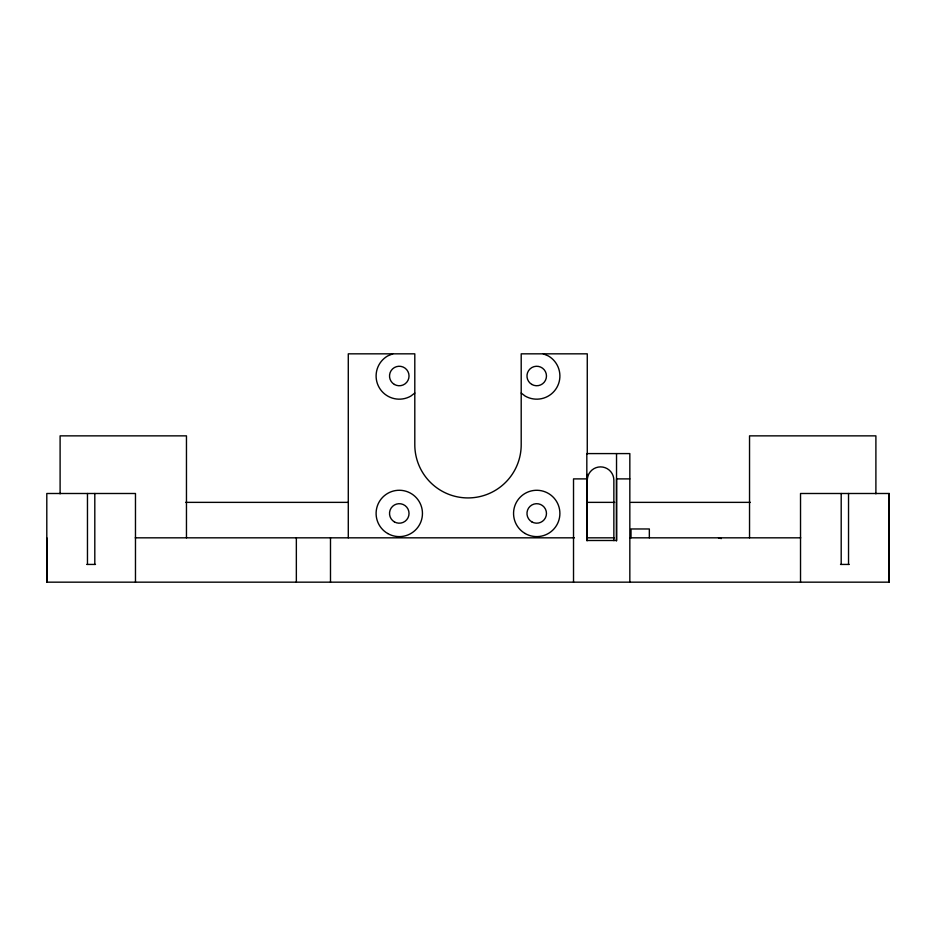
<?xml version="1.0" encoding="UTF-8"?>
<svg xmlns="http://www.w3.org/2000/svg" width="936" height="936" viewBox="0 0 936 936"><rect width="100%" height="100%" fill="white"/><g stroke="black" fill="none" stroke-linecap="round" stroke-linejoin="round"><path stroke-width="1.4" d="M800.526 582.169L800.526 493.494L889.2 493.494L889.2 582.169L46.8 582.169L46.823 537.826M46.8 582.169L46.8 493.494L135.474 493.494L135.474 582.169M889.177 493.494L889.095 582.169M414.8 393.05L410.857 396.068A23.166 23.166 0 0 1 379.209 387.586A23.166 23.166 0 0 1 387.691 355.937L392.769 353.831M629.834 478.893L616.532 478.893L616.532 540.493L586.825 540.493M185.597 502.363L348.286 502.363M587.27 502.363L614.706 502.363M631.016 502.363L750.403 502.363M135.24 537.826L574.411 537.826M614.273 537.826L586.825 537.826L586.825 478.893L573.522 478.893L573.522 582.169M629.834 537.826L800.76 537.826M86.779 564.431L95.484 564.431M840.516 564.431L849.221 564.431M718.509 537.826L721.328 538.598M543.231 353.831L548.309 355.937A23.166 23.166 0 0 1 556.791 387.586A23.166 23.166 0 0 1 525.143 396.068L521.2 393.05M587.352 474.365L587.375 478.53M875.897 493.834L875.897 435.86L749.537 435.86L749.537 537.826M848.531 493.494L848.531 564.431M841.195 493.494L841.195 564.431M649.338 537.826L649.338 528.969L631.016 528.969L631.016 537.826M629.834 582.169L629.834 453.586L586.825 453.586L586.825 540.622M616.532 453.586L616.532 540.903M613.864 540.622L613.864 480.191A13.303 13.303 0 0 0 600.573 466.888A13.303 13.303 0 0 0 587.27 480.191M587.27 454.311L587.27 353.831L521.2 353.831L521.2 444.729A53.2 53.2 0 0 1 468 497.929A53.2 53.2 0 0 1 414.8 444.729L414.8 353.831L348.286 353.831L348.286 537.826M587.27 479.068L587.27 540.622M330.49 537.826L330.49 582.169M296.349 537.826L296.349 582.169M186.463 537.826L186.463 435.86L60.103 435.86L60.103 493.834M94.805 493.494L94.805 564.431M87.469 493.494L87.469 564.431M531.847 521.89A9.758 9.758 0 0 0 546.472 513.443A9.758 9.758 0 0 0 531.847 504.995A9.758 9.758 0 0 0 531.847 521.89M531.847 384.45A9.758 9.758 0 0 0 546.472 376.003A9.758 9.758 0 0 0 531.847 367.555A9.758 9.758 0 0 0 531.847 384.45M525.143 533.508A23.166 23.166 0 0 0 559.892 513.443A23.166 23.166 0 0 0 525.143 493.377A23.166 23.166 0 0 0 525.143 533.508M387.691 533.508A23.166 23.166 0 0 0 422.452 513.443A23.166 23.166 0 0 0 387.691 493.377A23.166 23.166 0 0 0 387.691 533.508M394.395 521.89A9.758 9.758 0 0 0 409.032 513.443A9.758 9.758 0 0 0 394.395 504.995A9.758 9.758 0 0 0 394.395 521.89M394.395 384.45A9.758 9.758 0 0 0 409.032 376.003A9.758 9.758 0 0 0 394.395 367.555A9.758 9.758 0 0 0 394.395 384.45"/></g></svg>
